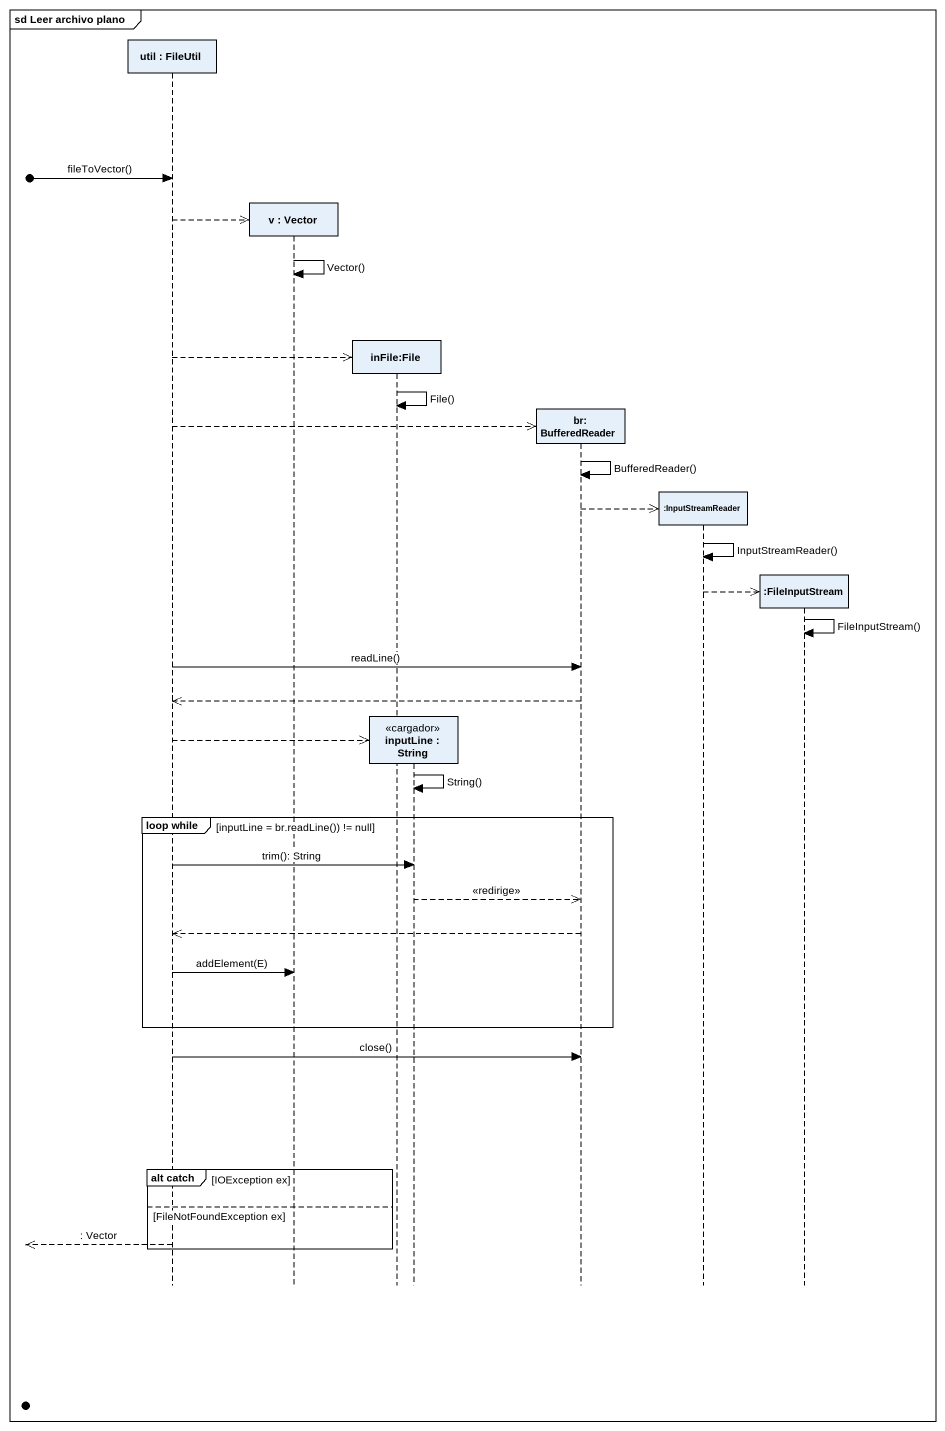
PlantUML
@startuml
mainframe sd Leer archivo plano
hide footbox
participant "util : FileUtil" as util
participant "v : Vector" as v
participant "inFile:File" as inFile_File
participant "inputLine : String" as inputLine <<cargador>>
participant "br: BufferedReader" as br_BufferedReader
participant ":InputStreamReader" as InputStreamReader
participant ":FileInputStream" as FileInputStream

[o-> util : fileToVector()
util -->> v **
v -> v : Vector()
util -->> inFile_File **
inFile_File -> inFile_File : File()
util -->> br_BufferedReader **
br_BufferedReader -> br_BufferedReader : BufferedReader()
br_BufferedReader -->> InputStreamReader **
InputStreamReader -> InputStreamReader : InputStreamReader()
InputStreamReader -->> FileInputStream **
FileInputStream -> FileInputStream : FileInputStream()
util -> br_BufferedReader : readLine()
br_BufferedReader -->> util
util -->> inputLine **
inputLine -> inputLine : String()
group loop while [inputLine = br.readLine()) != null]
  util -> inputLine : trim(): String
  inputLine -->> br_BufferedReader : <<redirige>>
  br_BufferedReader -->> util
  util -> v : addElement(E)
end
util -> br_BufferedReader : close()
group alt catch [IOException ex]
else FileNotFoundException ex
  [o<<-- util : : Vector
end
@enduml
